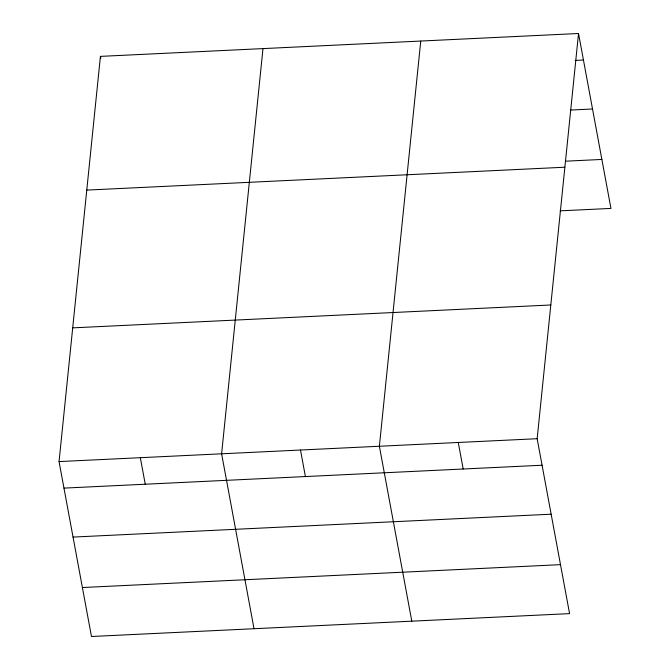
<?xml version="1.0" encoding="UTF-8"?>
<svg xmlns="http://www.w3.org/2000/svg" width="670" height="670" viewBox="0 0 670 670"><rect width="100%" height="100%" fill="white"/><g stroke="black" fill="none" stroke-linecap="round" stroke-linejoin="round"><path stroke-width="1" d="M578.528 33.5L537.156 438.708L569.575 613.62L91.472 636.5L59.052 461.58L100.425 56.38L578.528 33.5L610.948 208.42L560.087 210.849M262.983 48.6L221.611 453.808L254.022 628.72M420.752 41.046L379.379 446.254L411.799 621.174M575.145 60.426L583.444 60.024M570.723 110.039L592.523 108.992M565.539 161.185L601.869 159.443M86.773 190.096L564.877 167.215M72.703 327.865L550.807 304.984M59.052 461.58L537.156 438.708M63.968 488.112L542.072 465.231M73.047 537.08L551.15 514.2M82.393 587.531L560.497 564.651M458.272 442.476L463.188 469M300.495 450.031L305.411 476.554M100.425 56.38L100.802 58.416M140.332 457.694L145.248 484.217"/></g></svg>
